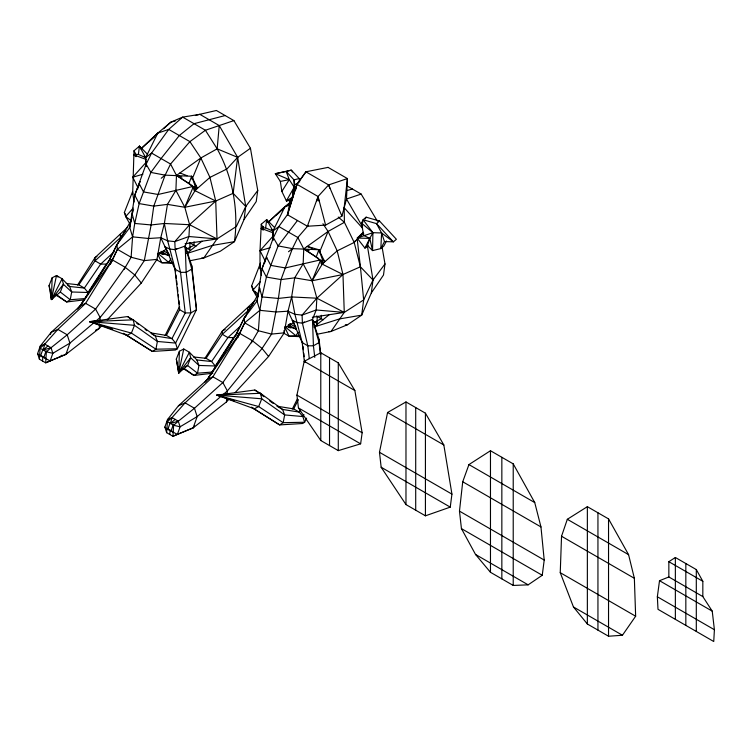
<?xml version="1.0" encoding="UTF-8"?>
<svg xmlns="http://www.w3.org/2000/svg" width="752" height="752" viewBox="0 0 752 752"><rect width="100%" height="100%" fill="white"/><g stroke="black" fill="none" stroke-linecap="round" stroke-linejoin="round"><path stroke-width="1.13" d="M146.104 166.314L145.662 157.629L139.449 146.142L133.997 150.776L132.662 194.063M273.361 239.785L272.92 231.099L266.706 219.622L261.264 224.246L260.023 250.698L259.985 268.68M52.142 277.779L51.418 299.578L60.329 292.039L63.394 284.275L62.115 278.776L56.494 275.523L52.142 277.779L49.077 285.544L51.418 299.578L52.941 297.811M179.408 351.259L178.685 373.048L187.596 365.51L190.66 357.755L189.372 352.246L183.751 348.994L179.408 351.259L176.344 359.014L178.685 373.048L180.198 371.291M560.249 572.686L561.537 536.251L567.318 519.294L587.359 506.669L608.537 518.899L628.578 554.666L634.359 578.297L635.647 616.217L622.44 635.252L608.537 636.23L587.359 624L573.456 606.967L560.249 572.686L635.647 616.217M107.132 319.91L141.301 283.025L156.971 259.384L160.759 237.726L164.359 223.476L167.452 204.375L175.902 190.359L176.476 175.423L170.563 164.03L151.575 153.07L145.662 157.629L145.991 166.549M235.188 392.525L268.567 356.495L284.228 332.854L288.016 311.196L291.616 296.955L294.709 277.845L303.159 263.83L303.742 248.893L297.83 237.51L278.832 226.54L272.92 231.099L273.249 240.02M377.372 220.985L379.544 221.05L376.517 223.626L381.602 232.97L380.832 248.583L372.541 250.595L367.531 245.5L369.768 238.384L372.917 232.678L381.602 232.97L393.362 241.853L396.389 239.277L379.544 221.05L366.111 217.168L363.075 219.744L361.533 223.128L363.648 235.367L369.768 238.384L372.541 250.595L372.917 232.678L363.075 219.744L376.517 223.626L393.362 241.853L384.488 241.552L380.832 248.583L383.858 246.007L386.472 240.988M714.4 629.725L713.742 641.512L658 609.327L657.351 596.778L659.513 580.704L668.848 576.963L702.829 596.58L712.238 611.15L714.4 629.725L657.351 596.778M42.544 361.016L42.77 357.35M169.802 434.487L170.027 430.821M101.576 325.907L99.189 328.483L65.913 354.371L45.684 362.831L39.405 359.202L40.27 346.061L51.174 332.318L80.182 305.961L112.302 259.854L117.406 249.344L132.596 236.861L134.74 223.447L139.148 203.585L150.861 172.424L161.069 158.55L179.305 135.52L194.035 123.685L225.13 115.545M229.623 398.522L226.446 401.953L193.17 427.841L172.951 436.301L166.662 432.673L167.536 419.541L178.44 405.789L207.439 379.431L239.559 333.324L244.663 322.815L259.854 310.332L262.006 296.927L266.405 277.065L278.118 245.895L297.454 220.505M243.986 320.493L244.137 318.246L258.359 294.079L259.741 288.599M189.429 260.85L203.801 257.983L220.336 251.224L234.436 241.655L244.062 219.499L256.225 201.564L257.739 190.482L250.454 148.257L233.891 120.593L216.379 110.488L199.788 114.323L182.661 117.115L168.721 129.41L151.575 153.07L146.132 164.19L134.768 195.144L129.758 227.536L132.596 236.861L131.121 257.259L124.118 269.338M288.627 213.023L278.832 226.54L273.39 237.66L262.034 268.624L257.015 301.007L259.854 310.332L258.378 330.739L251.375 342.818M258.18 296.335L258.359 294.079L252.954 290.093L251.619 285.948L260.493 263.068M99.565 324.084L99.189 328.483L95.551 330.241M99.837 320.775L100.119 317.476L95.598 309.091L85.625 303.329L80.182 305.961L78.321 307.906M226.446 401.953L226.728 398.654M227.104 394.245L227.377 390.946L222.855 382.561L212.891 376.799L207.439 379.431L205.578 381.377M201.959 241.223L186.609 253.584L212.12 245.472L234.436 241.655C238.854 210.146 232.575 176.711 217.159 148.83L219.236 125.556L199.788 114.323L195.341 115.526M316.695 334.33L331.059 331.453L347.593 324.704L361.703 315.135L363.658 299.916L360.405 266.791L354.192 242.435L344.416 222.31L344.162 207.721L347.405 178.562L327.957 167.329M459.472 511.134L462.724 481.769L468.938 464.586L490.473 450.73L513.221 463.871L534.747 502.58L540.961 526.936L544.213 560.061L542.248 575.271L528.148 584.84L513.221 585.441L490.473 572.3L475.537 554.468L461.437 528.618L459.472 511.134L544.213 560.061M244.062 219.499L245.744 206.49L233.148 193.32L237.641 157.347L219.236 125.556M250.454 148.257L237.641 157.347L217.159 148.83L205.409 130.256L182.661 117.115L170.901 122.134L157.779 133.123L145.662 157.629L138.387 154.423L139.449 146.142L147.383 154.141M290.291 202.203L285.036 206.593L272.92 231.099L265.644 227.894L266.706 219.622L274.649 227.612M314.975 326.706L339.378 318.951L361.703 315.135L371.319 292.97L373.001 279.97L367.352 245.678M450.251 507.13L451.933 494.12L443.83 444.968L425.425 413.186L405.977 401.953L387.571 412.491L379.478 452.29L381.151 467.236L405.977 504.583L425.425 515.816L450.251 507.13L381.151 467.236M382.044 246.835L384.996 263.961L383.492 275.035L371.319 292.97M360.631 443.84L362.144 432.767L354.85 390.532L338.287 362.868L320.784 352.763L304.212 361.298L296.927 395.11L298.441 407.932L320.784 440.522L338.287 450.627L360.631 443.84L298.441 407.932M137.428 189.495L138.998 185.246M264.685 262.965L265.052 260.718L266.857 257.72M297.745 183.704L294.662 184.513L292.547 194.317L294.662 184.513L294.041 179.878L286.183 171.475L275.326 173.703L280.346 181.42L281.868 191.45L286.39 200.859L289.595 200.511L292.133 198.368M134.053 202.025L132.54 191.779L124.362 212.478L125.697 216.614L131.092 220.599L129.758 227.536L116.88 244.776L109.181 260.192L80.126 305.932L77.437 309.081M258.359 294.079L257.015 301.007L244.137 318.246L236.438 333.662L207.383 379.403L204.694 382.552M183.751 348.994L178.685 373.048L190.66 357.755L198.96 365.453L215.269 365.98L233.552 337.573L236.09 335.242M295.705 189.842L296.88 184.268L305.876 171.794L328.069 167.395M316.996 200.887L318.058 196.498L328.624 184.926L347.405 178.562L346.503 199.026L341.916 216.115L325.597 225.111L307.38 226.239L287.405 214.705L296.88 184.268L318.058 196.498L325.597 225.111M131.374 219.509L131.929 217.319M141.301 283.025L134.815 274.988L125.199 267.298L95.598 309.091L67.21 334.8L51.033 347.734L43.221 350.018L44.753 344.106L57.848 329.395L85.625 303.329L112.462 259.938L117.406 249.344L116.88 244.776L131.092 220.599M268.567 356.495L262.072 348.458L252.465 340.769L222.855 382.561L194.467 408.27L178.29 421.205L170.488 423.489L172.011 417.576L185.105 402.865L212.891 376.799L239.728 333.418L244.663 322.815L244.137 318.246L246.289 315.68M133.602 209.629L132.145 213.982L134.74 223.447L151.133 224.951L164.359 223.476L189.598 224.716L217.008 238.948L236.401 226.446L245.744 206.49L257.739 190.482M39.405 359.202L37.6 353.609L40.27 346.061L44.753 344.106L51.033 347.734L52.837 353.318L50.168 360.866L45.684 362.831L46.37 351.823L51.033 347.734M37.6 353.609L39.63 355.536L40.74 355.423L43.033 348.956M50.45 334.358L51.174 332.318L57.848 329.395L67.21 334.8L69.898 343.119L65.913 354.371L50.168 360.866L39.63 355.536M43.879 357.238L46.173 350.77M166.662 432.673L164.857 427.089L167.536 419.541L172.011 417.576L178.29 421.205L180.095 426.788L177.425 434.336L172.951 436.301L173.627 425.303L178.29 421.205M164.857 427.089L166.888 429.007L167.997 428.903L170.29 422.427M171.146 430.708L173.43 424.241M166.888 429.007L177.425 434.336L193.17 427.841L197.156 416.599L221.154 396.229M307.38 226.239L318.058 196.498L318.848 200.981M233.148 193.32L215.721 201.038L193.781 190.068L193.781 187.85L188.949 183.61L191.6 176.259L165.12 175.15L150.861 172.424L146.132 164.19M328.737 331.623L331.059 331.453L344.266 312.418L363.658 299.916L373.001 279.97L360.405 266.791L342.978 274.508L321.038 263.538L321.038 261.32L316.207 257.081L318.857 249.73L307.211 246.412L312.315 248.395M233.891 120.593L205.409 130.256L189.899 141.63L170.563 164.03L165.12 175.15L153.765 206.114L151.133 224.951L144.309 260.606L134.815 274.988L100.119 317.476L95.673 321.245M308.235 225.44L297.83 237.51L292.378 248.63L281.022 279.584L278.4 298.422L271.566 334.085L262.072 348.458L227.377 390.946L222.93 394.715M192.042 179.352L200.84 157.986L217.159 148.83M193.433 186.374L184.813 207.27L189.598 224.716L188.94 236.513L185.218 246.007L186.167 272.327L190.858 312.917L175.611 343.081L177.359 348.778L175.451 350.018L152.383 351.438L123.394 333.324M319.299 252.822L328.098 231.456L344.416 222.31L338.268 217.074M365.331 218.86L366.111 217.168M110.328 264.055L112.302 259.854L125.199 267.298M237.594 337.535L239.559 333.324L252.465 340.769M110.976 263.097L112.462 259.938M237.745 337.62L239.728 333.418L236.438 333.662L239.559 333.324L235.902 339.904M80.182 305.961L109.341 260.286L116.88 244.776L118.308 243.065M244.137 318.246L236.598 333.756L207.439 379.431M306.628 418.131L304.616 422.248L302.708 423.498L279.641 424.918L251.629 407.415M165.026 335.627L179.606 306.421M292.284 409.097L297.491 398.663M303.921 414.474L302.877 416.552L304.616 422.248L283.184 422.671L279.641 424.918L251.516 407.189M150.785 332.892L166.408 335.42L179.606 309.674L179.606 307.502M234.455 400.882L216.924 395.129L254.834 390.034L260.455 393.287L261.743 398.795L258.679 406.55L254.326 408.806L216.924 395.129L261.743 398.795L284.641 414.925L302.877 416.552L299.221 412.105L282.555 409.426L276.933 406.183L293.665 408.891L298.422 399.622M300.283 410.047L299.221 412.105L293.665 408.891M109.764 264.413L112.302 259.854L109.341 260.286M288.448 200.314L286.39 200.859L294.182 187.22L294.041 179.878L299.183 178.534L299.653 182.003M191.6 178.337L191.6 176.259L197.381 188.113L195.257 190.303L184.813 207.27L167.452 204.375L153.765 206.114L139.148 203.585L134.768 195.144L137.785 187.248L132.766 177.218L146.527 161.877M273.39 237.66L278.118 245.895L292.378 248.63L318.857 249.73L324.638 261.583L322.514 263.773L312.071 280.75L316.855 298.196L316.197 309.984L312.475 319.478L313.424 345.807L314.768 357.397M281.868 191.45L289.266 179.662L286.183 171.475L291.325 170.121L299.183 178.534M77.522 285.102L95.043 257.598L127.84 227.057M204.779 358.582L222.301 331.077L255.097 300.527M50.365 291.052L51.418 299.578L63.394 284.275L71.694 291.983L88.012 292.5L106.295 264.093L108.833 261.771M321.301 260.483L322.514 263.773L337.197 250.867L354.192 242.435L355.348 240.678M170.948 258.754L168.608 262.269L161.783 262.749L156.585 259.75M298.206 332.234L295.874 335.74L289.041 336.219L283.842 333.221M66.27 283.485L78.8 284.839L95.043 260.85L120.405 237.613L125.847 230.319M193.527 356.956L206.067 358.319L222.301 334.32L247.662 311.084L253.791 302.887M140.398 181.646L139.101 183.516L143.529 191.92L158.099 194.477L192.343 186.628M305.989 171.86L297.002 184.343L289.464 204.262L287.518 214.771L296.88 184.268M65.913 354.371L67.276 352.519M193.17 427.841L194.533 425.989M373.001 279.97L384.996 263.961M193.781 187.85L195.257 186.139L196.385 185.998M321.038 261.32L322.514 259.619L323.651 259.468M133.198 208.069L125.697 216.614L129.964 224.096M260.455 281.539L252.954 290.093L257.222 297.566M322.946 223.758L328.098 231.456L337.197 250.867L342.978 274.508L312.071 280.75L294.709 277.845L281.022 279.584L266.405 277.065L262.034 268.624L265.052 260.718L260.023 250.698L273.023 236.203M354.192 242.435L363.376 232.481M367.531 245.5L364.964 248.113L357.792 238.967M140.906 148.858L157.779 133.123L168.721 129.41L189.899 141.63L200.84 157.986L209.94 177.397L215.721 201.038L217.008 238.948L203.801 257.983L201.48 258.143M267.938 222.404L268.567 221.784M268.163 222.338L285.036 206.593L289.417 205.108M141.113 148.746L157.779 133.123M268.37 222.216L285.036 206.593M360.208 235.16L363.338 232.265M114.201 251.704L100.674 264.093L84.356 288.054L69.607 286.484L67.736 285.403M240.612 325.954L227.931 337.573L211.622 361.524L196.874 359.964L189.372 352.246L178.685 373.048L176.344 359.014M163.569 128.761L170.901 122.134L175.348 120.931M290.836 202.232L285.901 206.65M148.68 142.025L154.489 136.864M275.937 215.504L284.237 208.125M194.035 187.013L195.257 190.303L209.94 177.397L226.935 168.965L237.641 157.347L245.744 206.49M44.753 344.106L40.082 348.204L46.37 351.823L52.837 353.318L69.898 343.119L93.897 322.749M43.221 350.018L47.893 345.92M172.011 417.576L167.348 421.675L173.627 425.303L180.095 426.788L197.156 416.599L194.467 408.27L185.105 402.865L178.44 405.789M170.488 423.489L175.15 419.39M133.997 150.776L135.99 154.48L135.99 156.707L133.997 154.94L135.557 153.615M261.264 224.246L263.247 227.959L263.247 230.178L261.264 228.411L263.595 226.427M363.047 221.84L361.533 223.128L372.917 232.678L357.078 238.055L369.768 238.384L364.964 248.113L367.991 245.537M357.83 237.406L360.105 235.479L363.855 233.947M313.866 327.054L329.226 314.703M161.229 178.262L165.12 175.15M288.495 251.741L292.378 248.63M59.248 357.285L62.04 355.16M200.84 157.986L176.476 175.423L188.949 183.61M328.098 231.456L303.742 248.893L316.207 257.081M668.848 576.963L668.848 561.697L675.362 557.486L696.305 569.574L702.829 581.315L702.829 596.58M286.39 200.859L292.782 197.118M96.923 256.517L95.043 257.598L95.043 260.85L100.674 264.093L106.295 264.093M132.596 236.861L148.746 238.497L160.759 237.726L165.083 246.872L170.008 249.1L175.141 249.645L177.143 248.489M249.542 306.75L247.662 307.841L247.662 311.084M225.121 329.451L222.301 331.077L222.301 334.32L227.931 337.573L233.552 337.573M259.854 310.332L276.012 311.977L288.016 311.196L292.34 320.343L297.275 322.57L302.398 323.125L304.4 321.969M157.459 254.242L166.596 249.091M284.717 327.712L293.853 322.57M184.983 366.863L187.596 365.51L197.503 373.199L212.421 372.033M186.176 249.307L194.035 245.255L194.035 241.796M313.443 322.777L321.292 318.726L321.292 315.276M112.678 329.207L89.657 321.649L127.577 316.564L133.198 319.816L134.476 325.315L131.412 333.08L127.069 335.336L89.657 321.649L134.476 325.315L157.384 341.455L175.611 343.081L171.964 338.626L185.236 312.917L180.546 272.327L175.141 249.645L185.218 246.007L191.798 265.832L196.488 309.674L177.359 348.778L155.927 349.191L152.383 351.438L125.199 334.255M309.279 358.563L307.803 345.807L302.398 323.125L312.475 319.478L319.055 339.312L320.794 354.38M377.119 220.74L361.148 194.072L346.503 199.026L362.605 226.841M132.766 177.218L142.871 174.229M260.023 250.698L270.128 247.699M346.813 190.585L352.397 189.015M303.159 263.83L312.071 280.75L320.7 259.844L285.356 267.947L270.795 265.39L266.368 256.987M157.459 253.612L161.783 262.749L170.554 263.332L172.828 262.815M280.346 181.42L289.266 179.662L294.182 187.22M185.077 243.789L217.008 238.948L188.94 236.513L174.831 241.608L167.658 240.847L160.759 237.726M312.334 317.259L344.266 312.418L342.978 274.508L316.855 298.196L302.097 315.088L302.398 323.125M84.506 299.841L66.702 301.975L55.714 294.887M212.882 373.18L193.96 375.445L182.98 368.358M288.016 311.196L294.916 314.317L302.097 315.088L316.197 309.984L344.266 312.418L316.855 298.196L291.616 296.955L278.4 298.422L262.006 296.927L259.402 287.461M156.971 259.384L144.309 260.606L131.121 257.259L117.406 249.344M96.604 321.066L89.657 321.649L131.412 333.08L155.927 349.191L157.384 341.455L155.297 335.956L133.198 319.816L89.657 321.649L94.179 322.382M100.082 320.775L102.394 320.578M222.705 394.64L216.924 395.129L258.679 406.55L283.184 422.671L284.641 414.925L282.555 409.426L260.455 393.287L216.924 395.129L219.18 395.486M225.027 394.443L228.495 394.151M85.164 298.553L70.237 299.728L66.702 301.975L55.986 294.295M170.554 263.332L172.781 263.172M300.039 336.642L289.041 336.219L284.717 327.082M345.3 324.789L347.593 324.704M135.99 154.48L138.387 154.423M263.247 227.959L265.644 227.894M172.969 262.401L168.608 262.269L157.873 253.339M299.136 335.834L295.874 335.74L285.13 326.81M159.227 253.095L169.332 255.37M286.484 326.575L296.589 328.84M181.881 177.209L176.476 175.423L192.493 185.763M309.138 250.679L303.742 248.893L318.81 258.632M133.997 154.94L145.897 159.368M261.264 228.411L273.155 232.847M179.944 172.941L187.098 175.714M289.266 179.662L275.326 173.703L291.325 170.121L292.556 172.011M347.527 186.205L361.148 194.072M305.876 171.794L328.624 184.926L341.916 216.115M189.288 242.52L195.924 246.346M316.554 315.99L323.181 319.826M185.086 247.173L189.899 249.955L189.899 243.028M312.343 320.653L317.156 323.426M163.767 250.961L168.73 253.828M290.037 323.868L295.987 327.308L292.34 320.343L293.966 321.997M160.984 251.3L167.677 255.163M288.251 324.779L295.893 329.188M166.709 248.527L165.083 246.872L174.915 269.084L180.546 272.327L186.167 272.327L191.798 269.084L191.798 265.832M668.848 561.697L702.829 581.315M244.663 322.815L258.378 330.739L271.566 334.085L284.228 332.854L283.965 330.57M304.212 361.298L354.85 390.532M387.571 412.491L443.83 444.968M567.318 519.294L628.578 554.666M468.938 464.586L534.747 502.58M659.513 580.704L712.238 611.15M561.537 536.251L634.359 578.297M462.724 481.769L540.961 526.936M296.927 395.11L362.144 432.767M379.478 452.29L451.933 494.12M78.8 284.839L84.356 288.054L88.012 292.5M166.408 335.42L171.964 338.626L155.297 335.956L151.547 333.794M206.067 358.319L211.622 361.524L215.269 365.98M461.437 528.618L542.248 575.271M573.456 606.967L622.44 635.252M475.537 554.468L528.148 584.84M40.74 355.423L46.239 358.601M167.997 428.903L173.496 432.071M184.137 368.414L193.96 375.445L197.503 373.199L198.96 365.453L196.874 359.964M254.834 390.034L257.598 392.055M260.361 394.076L264.037 396.765M269.564 400.797L273.249 403.495M127.577 316.564L131.252 319.252M136.779 323.294L138.622 324.638M145.07 329.348L146.913 330.692M60.329 292.039L70.237 299.728L71.694 291.983L69.607 286.484L62.115 278.776L51.418 299.578L56.494 275.523L57.989 277.065M320.089 252.522L318.857 249.73L322.514 259.619L324.638 261.583M192.832 179.042L191.6 176.259L195.257 186.139L197.381 188.113M344.162 207.721L362.605 228.251M139.449 146.142L140.69 147.589M271.538 229.473L272.92 231.099M144.281 156.002L145.662 157.629M260.455 393.287L261.658 395.261M251.619 285.948L253.189 288.815M254.749 291.682L256.31 294.549M124.362 212.478L125.922 215.345M175.902 190.359L184.813 207.27L215.721 201.038L189.598 224.716L174.831 241.608L175.141 249.645M165.083 246.872L169.736 255.859M292.34 320.343L302.172 342.555L304.457 362.267M328.624 184.926L329.855 188.207M164.359 223.476L167.658 240.847L175.714 271.246M381.602 232.97L384.488 241.552M289.595 200.511L290.093 202.429M49.077 285.544L50.102 289.952M291.616 296.955L294.916 314.317L302.172 342.555L307.803 345.807L313.424 345.807L319.055 342.555L319.055 339.312M259.807 265.259L261.32 275.495M357.209 239.202L360.405 266.791M320.39 354.154L319.055 342.555L312.475 319.478L312.606 321.687M302.445 341.624L302.708 343.946M302.981 346.268L303.385 349.746M303.789 353.224L304.184 356.702M304.588 360.18L304.861 362.502M175.319 269.31L175.583 271.632M175.987 275.11L176.391 278.588M176.664 280.91L177.058 284.388M177.463 287.866L177.867 291.344M178.271 294.831L178.534 297.143M178.938 300.621L179.343 304.099M174.915 269.084L179.606 309.674L185.236 312.917L190.858 312.917L196.488 309.674L191.798 269.084L185.218 246.007L185.406 249.326M696.305 569.574L696.305 631.445M685.833 563.53L685.833 625.401M675.362 557.486L675.362 619.357M608.537 518.899L608.537 636.23M597.943 512.789L597.943 630.12M587.359 506.669L587.359 624M513.221 463.871L513.221 585.441M501.847 457.301L501.847 578.871M490.473 450.73L490.473 572.3M425.425 413.186L425.425 515.816M415.706 407.565L415.706 510.204M405.977 401.953L405.977 504.583M338.287 362.868L338.287 450.627M329.536 357.82L329.536 445.569M322.514 259.619L322.514 263.773M320.784 352.763L320.784 440.522M317.156 316.507L317.156 325.682M290.159 323.604L290.159 328.051M289.041 324.356L289.041 327.543M195.257 186.139L195.257 190.303M162.902 252.409L162.902 254.58M161.783 251.948L161.783 254.073M120.405 234.361L120.405 237.613"/></g></svg>
